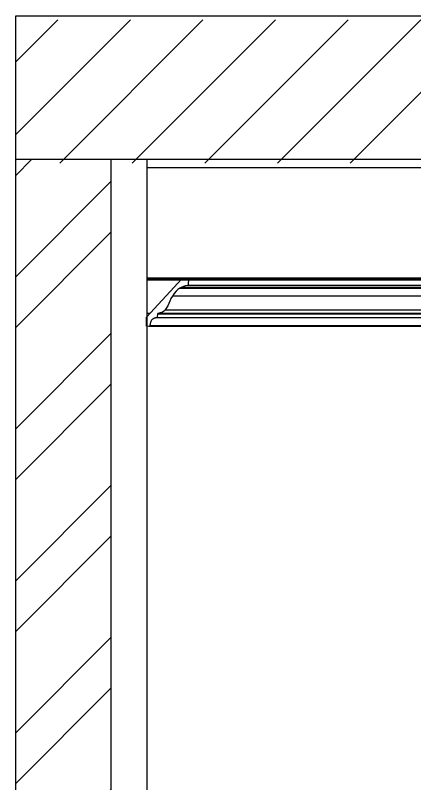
# Model space of a CAD drawing. Header units: inches. Extents: x -279 to 561, y -345 to 342.
# Drawn here: x -235.531 to -234.694, y 58.821 to 60.43 of the extents above; entities that cross this region are included whole.
import ezdxf

# ---------------------------------------------------------------- set-up
doc = ezdxf.new("R2010")
doc.units = ezdxf.units.IN
doc.header["$LTSCALE"] = 0.5
doc.header["$MEASUREMENT"] = 0
doc.layers.add('!!!Var1', color=7, linetype='Continuous', true_color=0xe5a6d7)
doc.layers.add('LIGHT', color=2, linetype='Continuous')
doc.layers.add('WATER', color=50, linetype='Continuous')

msp = doc.modelspace()

# ---------------------------------------------------------------- hatches: boundary and pattern name
at = {"linetype": 'Continuous', "lineweight": -3}
h = msp.add_hatch(dxfattribs=at)
h.set_pattern_fill('ANSI31', scale=0.86)
h.set_pattern_definition([(45, (-310.09401, 221.56352), (-0.07601398, 0.07601398), [])])
h.paths.add_polyline_path([(-215.5509, 60.4295), (-235.5309, 60.42), (-235.5309, 60.12), (-215.888, 60.1295), (-215.869, 60.1295), (-215.5509, 60.1295)])
h = msp.add_hatch(dxfattribs=at)
h.set_pattern_fill('ANSI32', scale=0.6)
h.set_pattern_definition([(45, (-140.87264, 86.12707), (-0.15909903, 0.15909903), []), (45, (-140.76657, 86.12707), (-0.15909903, 0.15909903), [])])
h.paths.add_polyline_path([(-235.5309, 57.2105), (-235.3309, 57.2105), (-235.3309, 60.1281), (-235.5309, 60.1281)])

# ---------------------------------------------------------------- linework, layer by layer
at = {"layer": '!!!Var1', "color": 7}
msp.add_polyline3d([(-235.2327, 59.8049, 0), (-235.2327, 59.8048, 0), (-235.2328, 59.8047, 0), (-235.2328, 59.8047, 0), (-235.2329, 59.8046, 0), (-235.2329, 59.8045, 0), (-235.2329, 59.8044, 0), (-235.2336, 59.7975, 0), (-235.2336, 59.7974, 0), (-235.2337, 59.7971, 0), (-235.2337, 59.7971, 0), (-235.2338, 59.7969, 0), (-235.2338, 59.7968, 0), (-235.2339, 59.7966, 0), (-235.234, 59.7965, 0), (-235.2341, 59.7964, 0), (-235.2342, 59.7964, 0), (-235.2343, 59.7962, 0), (-235.2344, 59.7962, 0), (-235.2345, 59.7961, 0), (-235.2346, 59.7961, 0), (-235.2348, 59.7961, 0), (-235.236, 59.796, 0), (-235.2365, 59.796, 0), (-235.2373, 59.7959, 0), (-235.2377, 59.7958, 0), (-235.2386, 59.7957, 0), (-235.239, 59.7956, 0), (-235.2399, 59.7953, 0), (-235.2403, 59.7951, 0), (-235.2412, 59.7948, 0), (-235.2416, 59.7945, 0), (-235.2425, 59.7941, 0), (-235.2429, 59.7937, 0), (-235.2438, 59.7931, 0), (-235.2442, 59.7926, 0), (-235.2451, 59.7918, 0), (-235.2455, 59.7912, 0), (-235.2462, 59.7902, 0), (-235.2465, 59.7896, 0), (-235.2471, 59.7885, 0), (-235.2478, 59.7865, 0), (-235.248, 59.7858, 0), (-235.2484, 59.7845, 0), (-235.2485, 59.7838, 0), (-235.2488, 59.7824, 0), (-235.2492, 59.7802, 0), (-235.2493, 59.78, 0), (-235.2494, 59.7796, 0), (-235.2496, 59.7792, 0), (-235.2497, 59.779, 0), (-235.2499, 59.7788, 0), (-235.25, 59.7787, 0), (-235.2502, 59.7785, 0), (-235.2503, 59.7784, 0), (-235.2506, 59.7782, 0), (-235.251, 59.7781, 0), (-235.2511, 59.7781, 0), (-235.2514, 59.7781, 0), (-235.2564, 59.7787, 0), (-235.2564, 59.7976, 0), (-235.1819, 59.8781, 0), (-235.1681, 59.8781, 0), (-235.1689, 59.8663, 0), (-235.169, 59.8662, 0), (-235.169, 59.8658, 0), (-235.169, 59.8657, 0), (-235.1691, 59.8653, 0), (-235.1692, 59.8652, 0), (-235.1693, 59.8649, 0), (-235.1694, 59.8648, 0), (-235.1696, 59.8645, 0), (-235.1697, 59.8644, 0), (-235.1699, 59.8642, 0), (-235.17, 59.8641, 0), (-235.1702, 59.864, 0), (-235.1704, 59.864, 0), (-235.1706, 59.8639, 0), (-235.1745, 59.8631, 0), (-235.1783, 59.862, 0), (-235.1822, 59.8606, 0), (-235.1862, 59.8585, 0), (-235.1902, 59.8556, 0), (-235.1943, 59.8518, 0), (-235.1984, 59.8469, 0), (-235.202, 59.8417, 0), (-235.2049, 59.8365, 0), (-235.2073, 59.8314, 0), (-235.2095, 59.8264, 0), (-235.2117, 59.8216, 0), (-235.2141, 59.8171, 0), (-235.2169, 59.8129, 0), (-235.2175, 59.8123, 0), (-235.2186, 59.8111, 0), (-235.2205, 59.8096, 0), (-235.2226, 59.8084, 0), (-235.2249, 59.8074, 0), (-235.2273, 59.8065, 0), (-235.2297, 59.8059, 0), (-235.2322, 59.8052, 0), (-235.2323, 59.8052, 0), (-235.2324, 59.8052, 0), (-235.2324, 59.8052, 0), (-235.2325, 59.8051, 0), (-235.2325, 59.8051, 0), (-235.2326, 59.805, 0), (-235.2327, 59.805, 0)], close=True, dxfattribs=at)
for p, q in [((-235.5309, 60.4281), (-235.5309, 56.9281)), ((-215.5509, 60.4281), (-235.5309, 60.4281)), ((-235.5309, 60.4281), (-235.5309, 56.9281)), ((-235.5309, 60.1281), (-215.5509, 60.1281)), ((-235.3309, 60.1281), (-235.3309, 57.2281)), ((-235.3309, 60.1281), (-235.3309, 57.2281)), ((-235.2556, 60.1281), (-235.2556, 57.2281)), ((-235.1811, 59.8603), (-229.6823, 59.8603))]:
    msp.add_line(p, q)
at = {"color": 7}
msp.add_line((-215.8263, 60.1105), (-235.2556, 60.1105), dxfattribs=at)
at = {"layer": 'LIGHT', "color": 7, "lineweight": 70}
for p, q in [((-235.2564, 59.8781), (-229.6085, 59.8781)), ((-235.2556, 59.8781), (-229.683, 59.8781))]:
    msp.add_line(p, q, dxfattribs=at)
at = {"layer": 'WATER', "color": 7}
for p, q in [((-235.1862, 59.8585), (-234.8794, 59.8585)), ((-235.1862, 59.8585), (-229.6788, 59.8585)), ((-221.5586, 59.8639), (-235.1706, 59.8639)), ((-234.8794, 59.8417), (-235.202, 59.8417)), ((-216.2034, 59.8417), (-235.202, 59.8417)), ((-235.2169, 59.8129), (-229.648, 59.8129)), ((-235.2556, 59.7961), (-235.2564, 59.7961)), ((-235.2494, 59.8052), (-235.2556, 59.8052)), ((-234.8794, 59.7961), (-235.2348, 59.7961)), ((-216.2034, 59.7961), (-235.2348, 59.7961)), ((-235.2329, 59.8044), (-229.6321, 59.8044)), ((-234.8794, 59.8052), (-235.2322, 59.8052)), ((-229.6327, 59.8052), (-235.2322, 59.8052)), ((-235.2564, 59.7802), (-235.2556, 59.7802)), ((-229.6085, 59.7781), (-235.251, 59.7781)), ((-235.2492, 59.7802), (-234.8794, 59.7802)), ((-235.2492, 59.7802), (-229.6157, 59.7802))]:
    msp.add_line(p, q, dxfattribs=at)

doc.saveas('drawing.dxf')
